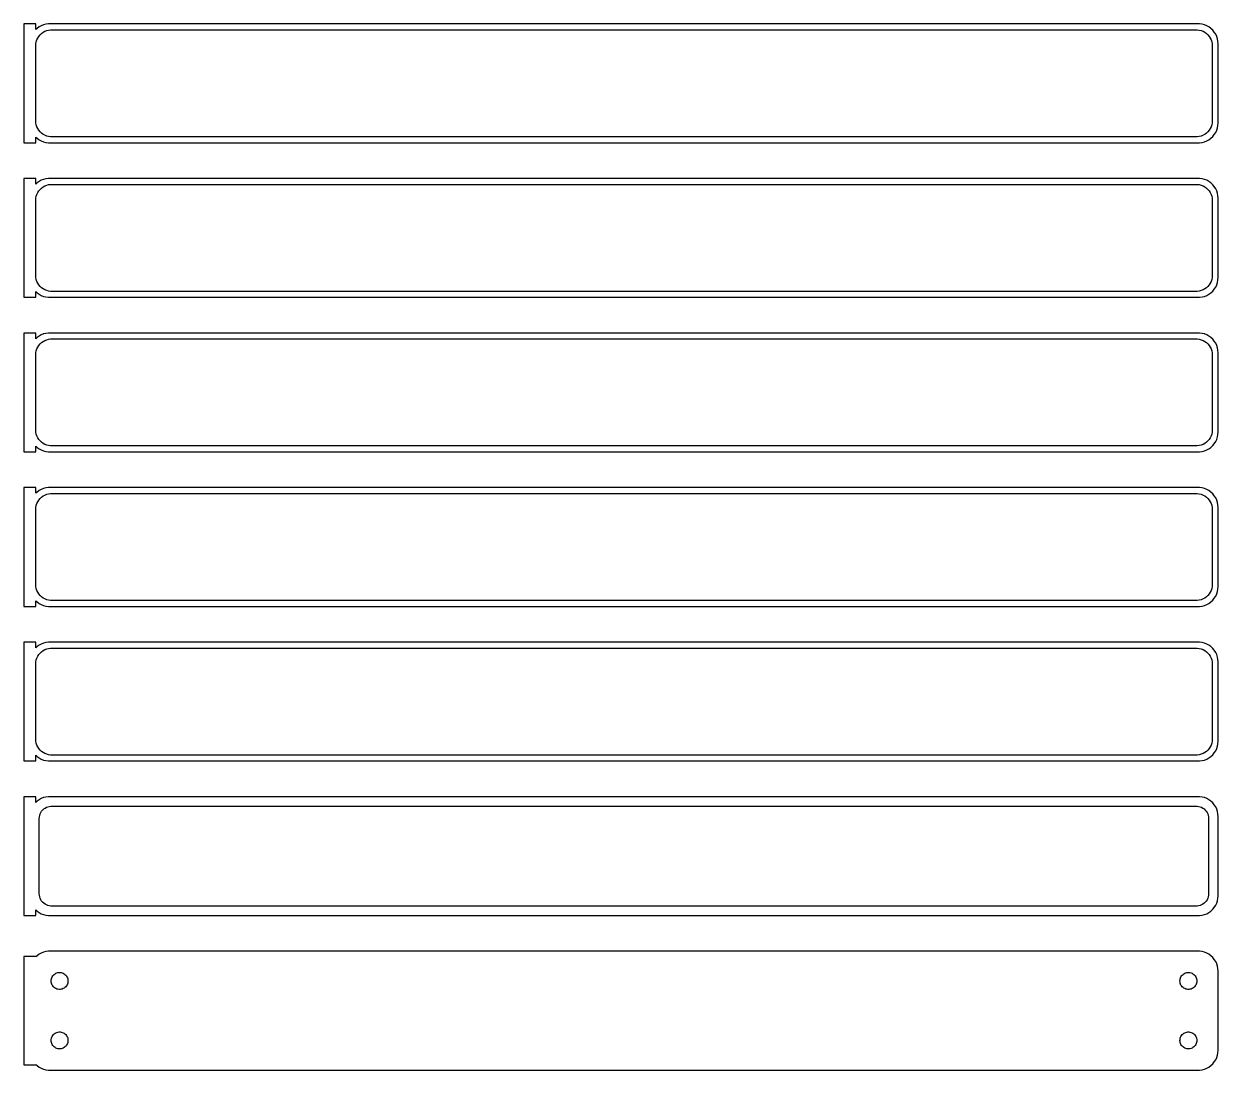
# Model space of a CAD drawing. Header units: metres. Extents: x -152 to 150, y 570 to 1146.
# Drawn here: x -151.5 to 150, y 570 to 834 of the extents above; entities that cross this region are included whole.
import ezdxf

# ---------------------------------------------------------------- set-up
doc = ezdxf.new("R2010")
doc.units = ezdxf.units.M

msp = doc.modelspace()

# ---------------------------------------------------------------- linework, layer by layer
for p, q in [((-148.5, 833.99), (-151.5, 833.99)), ((-151.5, 833.99), (-151.5, 804.01)), ((-148.5, 832.559), (-148.5, 833.99)), ((-148.187, 832.853), (-148.5, 832.559)), ((-147.679, 833.222), (-148.187, 832.853)), ((-147.129, 833.524), (-147.679, 833.222)), ((-146.545, 833.755), (-147.129, 833.524)), ((-145.937, 833.911), (-146.545, 833.755)), ((-146.203, 832.119), (-145.736, 832.304)), ((-145.314, 833.99), (-145.937, 833.911)), ((-145.736, 832.304), (-145.25, 832.429)), ((145.314, 833.99), (-145.314, 833.99)), ((-145.25, 832.429), (-144.751, 832.492)), ((-144.751, 832.492), (144.751, 832.492)), ((144.751, 832.492), (145.25, 832.429)), ((145.25, 832.429), (145.736, 832.304)), ((145.937, 833.911), (145.314, 833.99)), ((145.736, 832.304), (146.203, 832.119)), ((146.545, 833.755), (145.937, 833.911)), ((147.129, 833.524), (146.545, 833.755)), ((147.679, 833.222), (147.129, 833.524)), ((148.187, 832.853), (147.679, 833.222)), ((148.645, 832.423), (148.187, 832.853)), ((149.045, 831.939), (148.645, 832.423)), ((-148.468, 829.001), (-148.374, 829.495)), ((-148.374, 829.495), (-148.219, 829.972)), ((-148.219, 829.972), (-148.005, 830.427)), ((-148.005, 830.427), (-147.736, 830.851)), ((-147.736, 830.851), (-147.416, 831.238)), ((-147.416, 831.238), (-147.05, 831.582)), ((-147.05, 831.582), (-146.643, 831.877)), ((-146.643, 831.877), (-146.203, 832.119)), ((146.203, 832.119), (146.643, 831.877)), ((146.643, 831.877), (147.05, 831.582)), ((147.05, 831.582), (147.416, 831.238)), ((147.416, 831.238), (147.736, 830.851)), ((147.736, 830.851), (148.005, 830.427)), ((148.005, 830.427), (148.219, 829.972)), ((148.219, 829.972), (148.374, 829.495)), ((148.374, 829.495), (148.468, 829.001)), ((149.382, 831.409), (149.045, 831.939)), ((149.649, 830.841), (149.382, 831.409)), ((149.843, 830.243), (149.649, 830.841)), ((149.961, 829.627), (149.843, 830.243)), ((150, 829), (149.961, 829.627)), ((-148.5, 828.5), (-148.468, 829.001)), ((-148.5, 809.5), (-148.5, 828.5)), ((148.468, 829.001), (148.5, 828.5)), ((148.5, 828.5), (148.5, 809.5)), ((150, 809), (150, 829)), ((-148.468, 808.999), (-148.5, 809.5)), ((-148.374, 808.505), (-148.468, 808.999)), ((-148.219, 808.028), (-148.374, 808.505)), ((-148.005, 807.573), (-148.219, 808.028)), ((148.219, 808.028), (148.005, 807.573)), ((148.374, 808.505), (148.219, 808.028)), ((148.468, 808.999), (148.374, 808.505)), ((148.5, 809.5), (148.468, 808.999)), ((149.843, 807.757), (149.961, 808.373)), ((149.961, 808.373), (150, 809)), ((-148.5, 805.441), (-148.187, 805.147)), ((-148.5, 804.01), (-148.5, 805.441)), ((-148.187, 805.147), (-147.679, 804.778)), ((-147.736, 807.149), (-148.005, 807.573)), ((-147.416, 806.762), (-147.736, 807.149)), ((-147.05, 806.418), (-147.416, 806.762)), ((-146.643, 806.123), (-147.05, 806.418)), ((-146.203, 805.881), (-146.643, 806.123)), ((-145.736, 805.696), (-146.203, 805.881)), ((-145.25, 805.571), (-145.736, 805.696)), ((-144.751, 805.508), (-145.25, 805.571)), ((144.751, 805.508), (-144.751, 805.508)), ((145.25, 805.571), (144.751, 805.508)), ((145.736, 805.696), (145.25, 805.571)), ((146.203, 805.881), (145.736, 805.696)), ((146.643, 806.123), (146.203, 805.881)), ((147.05, 806.418), (146.643, 806.123)), ((147.416, 806.762), (147.05, 806.418)), ((147.736, 807.149), (147.416, 806.762)), ((147.679, 804.778), (148.187, 805.147)), ((148.005, 807.573), (147.736, 807.149)), ((148.187, 805.147), (148.645, 805.577)), ((148.645, 805.577), (149.045, 806.061)), ((149.045, 806.061), (149.382, 806.591)), ((149.382, 806.591), (149.649, 807.159)), ((149.649, 807.159), (149.843, 807.757)), ((-151.5, 804.01), (-148.5, 804.01)), ((-147.679, 804.778), (-147.129, 804.476)), ((-147.129, 804.476), (-146.545, 804.245)), ((-146.545, 804.245), (-145.937, 804.089)), ((-145.937, 804.089), (-145.314, 804.01)), ((-145.314, 804.01), (145.314, 804.01)), ((145.314, 804.01), (145.937, 804.089)), ((145.937, 804.089), (146.545, 804.245)), ((146.545, 804.245), (147.129, 804.476)), ((147.129, 804.476), (147.679, 804.778)), ((-148.5, 794.99), (-151.5, 794.99)), ((-151.5, 794.99), (-151.5, 765.01)), ((-148.5, 793.559), (-148.5, 794.99)), ((-148.187, 793.853), (-148.5, 793.559)), ((-147.679, 794.222), (-148.187, 793.853)), ((-147.129, 794.524), (-147.679, 794.222)), ((-146.545, 794.755), (-147.129, 794.524)), ((-146.643, 792.877), (-146.203, 793.119)), ((-145.937, 794.911), (-146.545, 794.755)), ((-146.203, 793.119), (-145.736, 793.304)), ((-145.314, 794.99), (-145.937, 794.911)), ((-145.736, 793.304), (-145.25, 793.429)), ((145.314, 794.99), (-145.314, 794.99)), ((-145.25, 793.429), (-144.751, 793.492)), ((-144.751, 793.492), (144.751, 793.492)), ((144.751, 793.492), (145.25, 793.429)), ((145.25, 793.429), (145.736, 793.304)), ((145.937, 794.911), (145.314, 794.99)), ((145.736, 793.304), (146.203, 793.119)), ((146.545, 794.755), (145.937, 794.911)), ((146.203, 793.119), (146.643, 792.877)), ((147.129, 794.524), (146.545, 794.755)), ((147.679, 794.222), (147.129, 794.524)), ((148.187, 793.853), (147.679, 794.222)), ((148.645, 793.423), (148.187, 793.853)), ((149.045, 792.939), (148.645, 793.423)), ((-148.5, 789.5), (-148.468, 790.001)), ((-148.468, 790.001), (-148.374, 790.495)), ((-148.374, 790.495), (-148.219, 790.972)), ((-148.219, 790.972), (-148.005, 791.427)), ((-148.005, 791.427), (-147.736, 791.851)), ((-147.736, 791.851), (-147.416, 792.238)), ((-147.416, 792.238), (-147.05, 792.582)), ((-147.05, 792.582), (-146.643, 792.877)), ((146.643, 792.877), (147.05, 792.582)), ((147.05, 792.582), (147.416, 792.238)), ((147.416, 792.238), (147.736, 791.851)), ((147.736, 791.851), (148.005, 791.427)), ((148.005, 791.427), (148.219, 790.972)), ((148.219, 790.972), (148.374, 790.495)), ((148.374, 790.495), (148.468, 790.001)), ((148.468, 790.001), (148.5, 789.5)), ((149.382, 792.409), (149.045, 792.939)), ((149.649, 791.841), (149.382, 792.409)), ((149.843, 791.243), (149.649, 791.841)), ((149.961, 790.627), (149.843, 791.243)), ((150, 790), (149.961, 790.627)), ((150, 770), (150, 790)), ((-148.5, 770.5), (-148.5, 789.5)), ((148.5, 789.5), (148.5, 770.5)), ((-148.468, 769.999), (-148.5, 770.5)), ((-148.374, 769.505), (-148.468, 769.999)), ((-148.219, 769.028), (-148.374, 769.505)), ((-148.005, 768.573), (-148.219, 769.028)), ((148.219, 769.028), (148.005, 768.573)), ((148.374, 769.505), (148.219, 769.028)), ((148.468, 769.999), (148.374, 769.505)), ((148.5, 770.5), (148.468, 769.999)), ((149.843, 768.757), (149.961, 769.373)), ((149.961, 769.373), (150, 770)), ((-148.5, 766.441), (-148.187, 766.147)), ((-148.5, 765.01), (-148.5, 766.441)), ((-148.187, 766.147), (-147.679, 765.778)), ((-147.736, 768.149), (-148.005, 768.573)), ((-147.416, 767.762), (-147.736, 768.149)), ((-147.05, 767.418), (-147.416, 767.762)), ((-146.643, 767.123), (-147.05, 767.418)), ((-146.203, 766.881), (-146.643, 767.123)), ((-145.736, 766.696), (-146.203, 766.881)), ((-145.25, 766.571), (-145.736, 766.696)), ((-144.751, 766.508), (-145.25, 766.571)), ((144.751, 766.508), (-144.751, 766.508)), ((145.25, 766.571), (144.751, 766.508)), ((145.736, 766.696), (145.25, 766.571)), ((146.203, 766.881), (145.736, 766.696)), ((146.643, 767.123), (146.203, 766.881)), ((147.05, 767.418), (146.643, 767.123)), ((147.416, 767.762), (147.05, 767.418)), ((147.736, 768.149), (147.416, 767.762)), ((147.679, 765.778), (148.187, 766.147)), ((148.005, 768.573), (147.736, 768.149)), ((148.187, 766.147), (148.645, 766.577)), ((148.645, 766.577), (149.045, 767.061)), ((149.045, 767.061), (149.382, 767.591)), ((149.382, 767.591), (149.649, 768.159)), ((149.649, 768.159), (149.843, 768.757)), ((-151.5, 765.01), (-148.5, 765.01)), ((-147.679, 765.778), (-147.129, 765.476)), ((-147.129, 765.476), (-146.545, 765.245)), ((-146.545, 765.245), (-145.937, 765.089)), ((-145.937, 765.089), (-145.314, 765.01)), ((-145.314, 765.01), (145.314, 765.01)), ((145.314, 765.01), (145.937, 765.089)), ((145.937, 765.089), (146.545, 765.245)), ((146.545, 765.245), (147.129, 765.476)), ((147.129, 765.476), (147.679, 765.778)), ((-148.5, 755.99), (-151.5, 755.99)), ((-151.5, 755.99), (-151.5, 726.01)), ((-148.5, 754.559), (-148.5, 755.99)), ((-148.187, 754.853), (-148.5, 754.559)), ((-147.679, 755.222), (-148.187, 754.853)), ((-147.129, 755.524), (-147.679, 755.222)), ((-146.545, 755.755), (-147.129, 755.524)), ((-147.05, 753.582), (-146.643, 753.877)), ((-146.643, 753.877), (-146.203, 754.119)), ((-145.937, 755.911), (-146.545, 755.755)), ((-146.203, 754.119), (-145.736, 754.304)), ((-145.314, 755.99), (-145.937, 755.911)), ((-145.736, 754.304), (-145.25, 754.429)), ((145.314, 755.99), (-145.314, 755.99)), ((-145.25, 754.429), (-144.751, 754.492)), ((-144.751, 754.492), (144.751, 754.492)), ((144.751, 754.492), (145.25, 754.429)), ((145.25, 754.429), (145.736, 754.304)), ((145.937, 755.911), (145.314, 755.99)), ((145.736, 754.304), (146.203, 754.119)), ((146.545, 755.755), (145.937, 755.911)), ((146.203, 754.119), (146.643, 753.877)), ((147.129, 755.524), (146.545, 755.755)), ((146.643, 753.877), (147.05, 753.582)), ((147.679, 755.222), (147.129, 755.524)), ((148.187, 754.853), (147.679, 755.222)), ((148.645, 754.423), (148.187, 754.853)), ((149.045, 753.939), (148.645, 754.423)), ((149.382, 753.409), (149.045, 753.939)), ((-148.5, 750.5), (-148.468, 751.001)), ((-148.468, 751.001), (-148.374, 751.495)), ((-148.374, 751.495), (-148.219, 751.972)), ((-148.219, 751.972), (-148.005, 752.427)), ((-148.005, 752.427), (-147.736, 752.851)), ((-147.736, 752.851), (-147.416, 753.238)), ((-147.416, 753.238), (-147.05, 753.582)), ((147.05, 753.582), (147.416, 753.238)), ((147.416, 753.238), (147.736, 752.851)), ((147.736, 752.851), (148.005, 752.427)), ((148.005, 752.427), (148.219, 751.972)), ((148.219, 751.972), (148.374, 751.495)), ((148.374, 751.495), (148.468, 751.001)), ((148.468, 751.001), (148.5, 750.5)), ((149.649, 752.841), (149.382, 753.409)), ((149.843, 752.243), (149.649, 752.841)), ((149.961, 751.627), (149.843, 752.243)), ((150, 751), (149.961, 751.627)), ((150, 731), (150, 751)), ((-148.5, 731.5), (-148.5, 750.5)), ((148.5, 750.5), (148.5, 731.5)), ((-148.468, 730.999), (-148.5, 731.5)), ((-148.374, 730.505), (-148.468, 730.999)), ((-148.219, 730.028), (-148.374, 730.505)), ((-148.005, 729.573), (-148.219, 730.028)), ((148.219, 730.028), (148.005, 729.573)), ((148.374, 730.505), (148.219, 730.028)), ((148.468, 730.999), (148.374, 730.505)), ((148.5, 731.5), (148.468, 730.999)), ((149.649, 729.159), (149.843, 729.757)), ((149.843, 729.757), (149.961, 730.373)), ((149.961, 730.373), (150, 731)), ((-148.5, 727.441), (-148.187, 727.147)), ((-148.5, 726.01), (-148.5, 727.441)), ((-148.187, 727.147), (-147.679, 726.778)), ((-147.736, 729.149), (-148.005, 729.573)), ((-147.416, 728.762), (-147.736, 729.149)), ((-147.679, 726.778), (-147.129, 726.476)), ((-147.05, 728.418), (-147.416, 728.762)), ((-146.643, 728.123), (-147.05, 728.418)), ((-146.203, 727.881), (-146.643, 728.123)), ((-145.736, 727.696), (-146.203, 727.881)), ((-145.25, 727.571), (-145.736, 727.696)), ((-144.751, 727.508), (-145.25, 727.571)), ((144.751, 727.508), (-144.751, 727.508)), ((145.25, 727.571), (144.751, 727.508)), ((145.736, 727.696), (145.25, 727.571)), ((146.203, 727.881), (145.736, 727.696)), ((146.643, 728.123), (146.203, 727.881)), ((147.05, 728.418), (146.643, 728.123)), ((147.416, 728.762), (147.05, 728.418)), ((147.129, 726.476), (147.679, 726.778)), ((147.736, 729.149), (147.416, 728.762)), ((147.679, 726.778), (148.187, 727.147)), ((148.005, 729.573), (147.736, 729.149)), ((148.187, 727.147), (148.645, 727.577)), ((148.645, 727.577), (149.045, 728.061)), ((149.045, 728.061), (149.382, 728.591)), ((149.382, 728.591), (149.649, 729.159)), ((-151.5, 726.01), (-148.5, 726.01)), ((-147.129, 726.476), (-146.545, 726.245)), ((-146.545, 726.245), (-145.937, 726.089)), ((-145.937, 726.089), (-145.314, 726.01)), ((-145.314, 726.01), (145.314, 726.01)), ((145.314, 726.01), (145.937, 726.089)), ((145.937, 726.089), (146.545, 726.245)), ((146.545, 726.245), (147.129, 726.476)), ((-148.5, 716.99), (-151.5, 716.99)), ((-151.5, 716.99), (-151.5, 687.01)), ((-148.5, 715.559), (-148.5, 716.99)), ((-148.187, 715.853), (-148.5, 715.559)), ((-147.679, 716.222), (-148.187, 715.853)), ((-147.129, 716.524), (-147.679, 716.222)), ((-147.416, 714.238), (-147.05, 714.582)), ((-146.545, 716.755), (-147.129, 716.524)), ((-147.05, 714.582), (-146.643, 714.877)), ((-146.643, 714.877), (-146.203, 715.119)), ((-145.937, 716.911), (-146.545, 716.755)), ((-146.203, 715.119), (-145.736, 715.304)), ((-145.314, 716.99), (-145.937, 716.911)), ((-145.736, 715.304), (-145.25, 715.429)), ((145.314, 716.99), (-145.314, 716.99)), ((-145.25, 715.429), (-144.751, 715.492)), ((-144.751, 715.492), (144.751, 715.492)), ((144.751, 715.492), (145.25, 715.429)), ((145.25, 715.429), (145.736, 715.304)), ((145.937, 716.911), (145.314, 716.99)), ((145.736, 715.304), (146.203, 715.119)), ((146.545, 716.755), (145.937, 716.911)), ((146.203, 715.119), (146.643, 714.877)), ((147.129, 716.524), (146.545, 716.755)), ((146.643, 714.877), (147.05, 714.582)), ((147.05, 714.582), (147.416, 714.238)), ((147.679, 716.222), (147.129, 716.524)), ((148.187, 715.853), (147.679, 716.222)), ((148.645, 715.423), (148.187, 715.853)), ((149.045, 714.939), (148.645, 715.423)), ((149.382, 714.409), (149.045, 714.939)), ((-148.5, 711.5), (-148.468, 712.001)), ((-148.468, 712.001), (-148.374, 712.495)), ((-148.374, 712.495), (-148.219, 712.972)), ((-148.219, 712.972), (-148.005, 713.427)), ((-148.005, 713.427), (-147.736, 713.851)), ((-147.736, 713.851), (-147.416, 714.238)), ((147.416, 714.238), (147.736, 713.851)), ((147.736, 713.851), (148.005, 713.427)), ((148.005, 713.427), (148.219, 712.972)), ((148.219, 712.972), (148.374, 712.495)), ((148.374, 712.495), (148.468, 712.001)), ((148.468, 712.001), (148.5, 711.5)), ((149.649, 713.841), (149.382, 714.409)), ((149.843, 713.243), (149.649, 713.841)), ((149.961, 712.627), (149.843, 713.243)), ((150, 712), (149.961, 712.627)), ((150, 692), (150, 712)), ((-148.5, 692.5), (-148.5, 711.5)), ((148.5, 711.5), (148.5, 692.5)), ((-148.468, 691.999), (-148.5, 692.5)), ((-148.374, 691.505), (-148.468, 691.999)), ((-148.219, 691.028), (-148.374, 691.505)), ((-148.005, 690.573), (-148.219, 691.028)), ((-147.736, 690.149), (-148.005, 690.573)), ((148.005, 690.573), (147.736, 690.149)), ((148.219, 691.028), (148.005, 690.573)), ((148.374, 691.505), (148.219, 691.028)), ((148.468, 691.999), (148.374, 691.505)), ((148.5, 692.5), (148.468, 691.999)), ((149.649, 690.159), (149.843, 690.757)), ((149.843, 690.757), (149.961, 691.373)), ((149.961, 691.373), (150, 692)), ((-148.5, 688.441), (-148.187, 688.147)), ((-148.5, 687.01), (-148.5, 688.441)), ((-148.187, 688.147), (-147.679, 687.778)), ((-147.416, 689.762), (-147.736, 690.149)), ((-147.679, 687.778), (-147.129, 687.476)), ((-147.05, 689.418), (-147.416, 689.762)), ((-147.129, 687.476), (-146.545, 687.245)), ((-146.643, 689.123), (-147.05, 689.418)), ((-146.203, 688.881), (-146.643, 689.123)), ((-145.736, 688.696), (-146.203, 688.881)), ((-145.25, 688.571), (-145.736, 688.696)), ((-144.751, 688.508), (-145.25, 688.571)), ((144.751, 688.508), (-144.751, 688.508)), ((145.25, 688.571), (144.751, 688.508)), ((145.736, 688.696), (145.25, 688.571)), ((146.203, 688.881), (145.736, 688.696)), ((146.643, 689.123), (146.203, 688.881)), ((146.545, 687.245), (147.129, 687.476)), ((147.05, 689.418), (146.643, 689.123)), ((147.416, 689.762), (147.05, 689.418)), ((147.129, 687.476), (147.679, 687.778)), ((147.736, 690.149), (147.416, 689.762)), ((147.679, 687.778), (148.187, 688.147)), ((148.187, 688.147), (148.645, 688.577)), ((148.645, 688.577), (149.045, 689.061)), ((149.045, 689.061), (149.382, 689.591)), ((149.382, 689.591), (149.649, 690.159)), ((-151.5, 687.01), (-148.5, 687.01)), ((-146.545, 687.245), (-145.937, 687.089)), ((-145.937, 687.089), (-145.314, 687.01)), ((-145.314, 687.01), (145.314, 687.01)), ((145.314, 687.01), (145.937, 687.089)), ((145.937, 687.089), (146.545, 687.245)), ((-148.5, 677.99), (-151.5, 677.99)), ((-151.5, 677.99), (-151.5, 648.01)), ((-148.5, 676.559), (-148.5, 677.99)), ((-148.187, 676.853), (-148.5, 676.559)), ((-147.679, 677.222), (-148.187, 676.853)), ((-147.129, 677.524), (-147.679, 677.222)), ((-147.416, 675.238), (-147.05, 675.582)), ((-146.545, 677.755), (-147.129, 677.524)), ((-147.05, 675.582), (-146.643, 675.877)), ((-146.643, 675.877), (-146.203, 676.119)), ((-145.937, 677.911), (-146.545, 677.755)), ((-146.203, 676.119), (-145.736, 676.304)), ((-145.314, 677.99), (-145.937, 677.911)), ((-145.736, 676.304), (-145.25, 676.429)), ((145.314, 677.99), (-145.314, 677.99)), ((-145.25, 676.429), (-144.751, 676.492)), ((-144.751, 676.492), (144.751, 676.492)), ((144.751, 676.492), (145.25, 676.429)), ((145.25, 676.429), (145.736, 676.304)), ((145.937, 677.911), (145.314, 677.99)), ((145.736, 676.304), (146.203, 676.119)), ((146.545, 677.755), (145.937, 677.911)), ((146.203, 676.119), (146.643, 675.877)), ((147.129, 677.524), (146.545, 677.755)), ((146.643, 675.877), (147.05, 675.582)), ((147.05, 675.582), (147.416, 675.238)), ((147.679, 677.222), (147.129, 677.524)), ((148.187, 676.853), (147.679, 677.222)), ((148.645, 676.423), (148.187, 676.853)), ((149.045, 675.939), (148.645, 676.423)), ((149.382, 675.409), (149.045, 675.939)), ((149.649, 674.841), (149.382, 675.409)), ((-148.5, 672.5), (-148.468, 673.001)), ((-148.5, 653.5), (-148.5, 672.5)), ((-148.468, 673.001), (-148.374, 673.495)), ((-148.374, 673.495), (-148.219, 673.972)), ((-148.219, 673.972), (-148.005, 674.427)), ((-148.005, 674.427), (-147.736, 674.851)), ((-147.736, 674.851), (-147.416, 675.238)), ((147.416, 675.238), (147.736, 674.851)), ((147.736, 674.851), (148.005, 674.427)), ((148.005, 674.427), (148.219, 673.972)), ((148.219, 673.972), (148.374, 673.495)), ((148.374, 673.495), (148.468, 673.001)), ((148.468, 673.001), (148.5, 672.5)), ((148.5, 672.5), (148.5, 653.5)), ((149.843, 674.243), (149.649, 674.841)), ((149.961, 673.627), (149.843, 674.243)), ((150, 673), (149.961, 673.627)), ((150, 653), (150, 673)), ((-148.468, 652.999), (-148.5, 653.5)), ((-148.374, 652.505), (-148.468, 652.999)), ((-148.219, 652.028), (-148.374, 652.505)), ((-148.005, 651.573), (-148.219, 652.028)), ((-147.736, 651.149), (-148.005, 651.573)), ((148.005, 651.573), (147.736, 651.149)), ((148.219, 652.028), (148.005, 651.573)), ((148.374, 652.505), (148.219, 652.028)), ((148.468, 652.999), (148.374, 652.505)), ((148.5, 653.5), (148.468, 652.999)), ((149.649, 651.159), (149.843, 651.757)), ((149.843, 651.757), (149.961, 652.373)), ((149.961, 652.373), (150, 653)), ((-148.5, 649.441), (-148.187, 649.147)), ((-148.5, 648.01), (-148.5, 649.441)), ((-148.187, 649.147), (-147.679, 648.778)), ((-147.416, 650.762), (-147.736, 651.149)), ((-147.679, 648.778), (-147.129, 648.476)), ((-147.05, 650.418), (-147.416, 650.762)), ((-147.129, 648.476), (-146.545, 648.245)), ((-146.643, 650.123), (-147.05, 650.418)), ((-146.203, 649.881), (-146.643, 650.123)), ((-146.545, 648.245), (-145.937, 648.089)), ((-145.736, 649.696), (-146.203, 649.881)), ((-145.25, 649.571), (-145.736, 649.696)), ((-144.751, 649.508), (-145.25, 649.571)), ((144.751, 649.508), (-144.751, 649.508)), ((145.25, 649.571), (144.751, 649.508)), ((145.736, 649.696), (145.25, 649.571)), ((146.203, 649.881), (145.736, 649.696)), ((145.937, 648.089), (146.545, 648.245)), ((146.643, 650.123), (146.203, 649.881)), ((146.545, 648.245), (147.129, 648.476)), ((147.05, 650.418), (146.643, 650.123)), ((147.416, 650.762), (147.05, 650.418)), ((147.129, 648.476), (147.679, 648.778)), ((147.736, 651.149), (147.416, 650.762)), ((147.679, 648.778), (148.187, 649.147)), ((148.187, 649.147), (148.645, 649.577)), ((148.645, 649.577), (149.045, 650.061)), ((149.045, 650.061), (149.382, 650.591)), ((149.382, 650.591), (149.649, 651.159)), ((-151.5, 648.01), (-148.5, 648.01)), ((-145.937, 648.089), (-145.314, 648.01)), ((-145.314, 648.01), (145.314, 648.01)), ((145.314, 648.01), (145.937, 648.089)), ((-148.5, 638.979), (-151.5, 638.979)), ((-151.5, 638.979), (-151.5, 609.021)), ((-148.5, 637.559), (-148.5, 638.979)), ((-148.187, 637.853), (-148.5, 637.559)), ((-147.679, 638.222), (-148.187, 637.853)), ((-147.129, 638.524), (-147.679, 638.222)), ((-146.545, 638.755), (-147.129, 638.524)), ((-145.937, 638.911), (-146.545, 638.755)), ((-146.168, 636.128), (-145.825, 636.317)), ((-145.314, 638.99), (-145.937, 638.911)), ((-145.825, 636.317), (-145.462, 636.461)), ((-145.462, 636.461), (-145.083, 636.558)), ((145.314, 638.99), (-145.314, 638.99)), ((-145.083, 636.558), (-144.695, 636.607)), ((-144.695, 636.607), (144.695, 636.607)), ((144.695, 636.607), (145.083, 636.558)), ((145.083, 636.558), (145.462, 636.461)), ((145.937, 638.911), (145.314, 638.99)), ((145.462, 636.461), (145.825, 636.317)), ((145.825, 636.317), (146.168, 636.128)), ((146.545, 638.755), (145.937, 638.911)), ((147.129, 638.524), (146.545, 638.755)), ((147.679, 638.222), (147.129, 638.524)), ((148.187, 637.853), (147.679, 638.222)), ((148.645, 637.423), (148.187, 637.853)), ((149.045, 636.939), (148.645, 637.423)), ((149.382, 636.409), (149.045, 636.939)), ((149.649, 635.841), (149.382, 636.409)), ((-147.613, 633.5), (-147.588, 633.89)), ((-147.613, 614.5), (-147.613, 633.5)), ((-147.588, 633.89), (-147.515, 634.274)), ((-147.515, 634.274), (-147.394, 634.646)), ((-147.394, 634.646), (-147.228, 635)), ((-147.228, 635), (-147.018, 635.33)), ((-147.018, 635.33), (-146.769, 635.631)), ((-146.769, 635.631), (-146.484, 635.899)), ((-146.484, 635.899), (-146.168, 636.128)), ((146.168, 636.128), (146.484, 635.899)), ((146.484, 635.899), (146.769, 635.631)), ((146.769, 635.631), (147.018, 635.33)), ((147.018, 635.33), (147.228, 635)), ((147.228, 635), (147.394, 634.646)), ((147.394, 634.646), (147.515, 634.274)), ((147.515, 634.274), (147.588, 633.89)), ((147.588, 633.89), (147.613, 633.5)), ((147.613, 633.5), (147.613, 614.5)), ((149.843, 635.243), (149.649, 635.841)), ((149.961, 634.627), (149.843, 635.243)), ((150, 634), (149.961, 634.627)), ((150, 614), (150, 634)), ((-147.588, 614.11), (-147.613, 614.5)), ((-147.515, 613.726), (-147.588, 614.11)), ((-147.394, 613.354), (-147.515, 613.726)), ((-147.228, 613), (-147.394, 613.354)), ((-147.018, 612.67), (-147.228, 613)), ((-146.769, 612.369), (-147.018, 612.67)), ((-146.484, 612.101), (-146.769, 612.369)), ((-146.168, 611.872), (-146.484, 612.101)), ((146.484, 612.101), (146.168, 611.872)), ((146.769, 612.369), (146.484, 612.101)), ((147.018, 612.67), (146.769, 612.369)), ((147.228, 613), (147.018, 612.67)), ((147.394, 613.354), (147.228, 613)), ((147.515, 613.726), (147.394, 613.354)), ((147.588, 614.11), (147.515, 613.726)), ((147.613, 614.5), (147.588, 614.11)), ((149.382, 611.591), (149.649, 612.159)), ((149.649, 612.159), (149.843, 612.757)), ((149.843, 612.757), (149.961, 613.373)), ((149.961, 613.373), (150, 614)), ((-148.5, 609.021), (-148.5, 610.441)), ((-148.5, 610.441), (-148.187, 610.147)), ((-148.187, 610.147), (-147.679, 609.778)), ((-147.679, 609.778), (-147.129, 609.476)), ((-147.129, 609.476), (-146.545, 609.245)), ((-146.545, 609.245), (-145.937, 609.089)), ((-145.825, 611.683), (-146.168, 611.872)), ((-145.937, 609.089), (-145.314, 609.01)), ((-145.462, 611.539), (-145.825, 611.683)), ((-145.083, 611.442), (-145.462, 611.539)), ((-144.695, 611.393), (-145.083, 611.442)), ((144.695, 611.393), (-144.695, 611.393)), ((145.083, 611.442), (144.695, 611.393)), ((145.462, 611.539), (145.083, 611.442)), ((145.314, 609.01), (145.937, 609.089)), ((145.825, 611.683), (145.462, 611.539)), ((146.168, 611.872), (145.825, 611.683)), ((145.937, 609.089), (146.545, 609.245)), ((146.545, 609.245), (147.129, 609.476)), ((147.129, 609.476), (147.679, 609.778)), ((147.679, 609.778), (148.187, 610.147)), ((148.187, 610.147), (148.645, 610.577)), ((148.645, 610.577), (149.045, 611.061)), ((149.045, 611.061), (149.382, 611.591)), ((-151.5, 609.021), (-148.5, 609.021)), ((-145.314, 609.01), (145.314, 609.01)), ((-145.314, 599.99), (-145.937, 599.911)), ((145.314, 599.99), (-145.314, 599.99)), ((145.937, 599.911), (145.314, 599.99)), ((-148.5, 598.653), (-151.5, 598.653)), ((-151.5, 598.653), (-151.5, 571.347)), ((-148.187, 598.853), (-148.5, 598.559)), ((-148.5, 598.559), (-148.5, 598.653)), ((-147.679, 599.222), (-148.187, 598.853)), ((-147.129, 599.524), (-147.679, 599.222)), ((-146.545, 599.755), (-147.129, 599.524)), ((-145.937, 599.911), (-146.545, 599.755)), ((146.545, 599.755), (145.937, 599.911)), ((147.129, 599.524), (146.545, 599.755)), ((147.679, 599.222), (147.129, 599.524)), ((148.187, 598.853), (147.679, 599.222)), ((148.645, 598.423), (148.187, 598.853)), ((149.045, 597.939), (148.645, 598.423)), ((149.382, 597.409), (149.045, 597.939)), ((149.649, 596.841), (149.382, 597.409)), ((-144.227, 593.755), (-144.057, 593.962)), ((-144.057, 593.962), (-143.861, 594.145)), ((-143.861, 594.145), (-143.644, 594.303)), ((-143.644, 594.303), (-143.409, 594.432)), ((-143.409, 594.432), (-143.16, 594.531)), ((-143.16, 594.531), (-142.9, 594.597)), ((-142.9, 594.597), (-142.634, 594.631)), ((-142.634, 594.631), (-142.366, 594.631)), ((-142.366, 594.631), (-142.1, 594.597)), ((-142.1, 594.597), (-141.84, 594.531)), ((-141.84, 594.531), (-141.591, 594.432)), ((-141.591, 594.432), (-141.356, 594.303)), ((-141.356, 594.303), (-141.139, 594.145)), ((-141.139, 594.145), (-140.943, 593.962)), ((-140.943, 593.962), (-140.773, 593.755)), ((140.773, 593.755), (140.943, 593.962)), ((140.943, 593.962), (141.139, 594.145)), ((141.139, 594.145), (141.356, 594.303)), ((141.356, 594.303), (141.591, 594.432)), ((141.591, 594.432), (141.84, 594.531)), ((141.84, 594.531), (142.1, 594.597)), ((142.1, 594.597), (142.366, 594.631)), ((142.366, 594.631), (142.634, 594.631)), ((142.634, 594.631), (142.9, 594.597)), ((142.9, 594.597), (143.16, 594.531)), ((143.16, 594.531), (143.409, 594.432)), ((143.409, 594.432), (143.644, 594.303)), ((143.644, 594.303), (143.861, 594.145)), ((143.861, 594.145), (144.057, 593.962)), ((144.057, 593.962), (144.227, 593.755)), ((149.843, 596.243), (149.649, 596.841)), ((149.961, 595.627), (149.843, 596.243)), ((150, 595), (149.961, 595.627)), ((150, 575), (150, 595)), ((-144.635, 592.5), (-144.618, 592.768)), ((-144.618, 592.232), (-144.635, 592.5)), ((-144.618, 592.768), (-144.568, 593.031)), ((-144.568, 591.969), (-144.618, 592.232)), ((-144.568, 593.031), (-144.485, 593.286)), ((-144.485, 591.714), (-144.568, 591.969)), ((-144.485, 593.286), (-144.371, 593.529)), ((-144.371, 591.471), (-144.485, 591.714)), ((-144.371, 593.529), (-144.227, 593.755)), ((-144.227, 591.245), (-144.371, 591.471)), ((-144.057, 591.038), (-144.227, 591.245)), ((-143.861, 590.855), (-144.057, 591.038)), ((-140.943, 591.038), (-141.139, 590.855)), ((-140.773, 591.245), (-140.943, 591.038)), ((-140.773, 593.755), (-140.629, 593.529)), ((-140.629, 591.471), (-140.773, 591.245)), ((-140.629, 593.529), (-140.515, 593.286)), ((-140.515, 591.714), (-140.629, 591.471)), ((-140.515, 593.286), (-140.432, 593.031)), ((-140.432, 591.969), (-140.515, 591.714)), ((-140.432, 593.031), (-140.382, 592.768)), ((-140.382, 592.232), (-140.432, 591.969)), ((-140.382, 592.768), (-140.365, 592.5)), ((-140.365, 592.5), (-140.382, 592.232)), ((140.365, 592.5), (140.382, 592.768)), ((140.382, 592.232), (140.365, 592.5)), ((140.382, 592.768), (140.432, 593.031)), ((140.432, 591.969), (140.382, 592.232)), ((140.432, 593.031), (140.515, 593.286)), ((140.515, 591.714), (140.432, 591.969)), ((140.515, 593.286), (140.629, 593.529)), ((140.629, 591.471), (140.515, 591.714)), ((140.629, 593.529), (140.773, 593.755)), ((140.773, 591.245), (140.629, 591.471)), ((140.943, 591.038), (140.773, 591.245)), ((141.139, 590.855), (140.943, 591.038)), ((144.057, 591.038), (143.861, 590.855)), ((144.227, 591.245), (144.057, 591.038)), ((144.227, 593.755), (144.371, 593.529)), ((144.371, 591.471), (144.227, 591.245)), ((144.371, 593.529), (144.485, 593.286)), ((144.485, 591.714), (144.371, 591.471)), ((144.485, 593.286), (144.568, 593.031)), ((144.568, 591.969), (144.485, 591.714)), ((144.568, 593.031), (144.618, 592.768)), ((144.618, 592.232), (144.568, 591.969)), ((144.618, 592.768), (144.635, 592.5)), ((144.635, 592.5), (144.618, 592.232)), ((-143.644, 590.697), (-143.861, 590.855)), ((-143.409, 590.568), (-143.644, 590.697)), ((-143.16, 590.469), (-143.409, 590.568)), ((-142.9, 590.403), (-143.16, 590.469)), ((-142.634, 590.369), (-142.9, 590.403)), ((-142.366, 590.369), (-142.634, 590.369)), ((-142.1, 590.403), (-142.366, 590.369)), ((-141.84, 590.469), (-142.1, 590.403)), ((-141.591, 590.568), (-141.84, 590.469)), ((-141.356, 590.697), (-141.591, 590.568)), ((-141.139, 590.855), (-141.356, 590.697)), ((141.356, 590.697), (141.139, 590.855)), ((141.591, 590.568), (141.356, 590.697)), ((141.84, 590.469), (141.591, 590.568)), ((142.1, 590.403), (141.84, 590.469)), ((142.366, 590.369), (142.1, 590.403)), ((142.634, 590.369), (142.366, 590.369)), ((142.9, 590.403), (142.634, 590.369)), ((143.16, 590.469), (142.9, 590.403)), ((143.409, 590.568), (143.16, 590.469)), ((143.644, 590.697), (143.409, 590.568)), ((143.861, 590.855), (143.644, 590.697)), ((-144.227, 578.755), (-144.057, 578.962)), ((-144.057, 578.962), (-143.861, 579.145)), ((-143.861, 579.145), (-143.644, 579.303)), ((-143.644, 579.303), (-143.409, 579.432)), ((-143.409, 579.432), (-143.16, 579.531)), ((-143.16, 579.531), (-142.9, 579.597)), ((-142.9, 579.597), (-142.634, 579.631)), ((-142.634, 579.631), (-142.366, 579.631)), ((-142.366, 579.631), (-142.1, 579.597)), ((-142.1, 579.597), (-141.84, 579.531)), ((-141.84, 579.531), (-141.591, 579.432)), ((-141.591, 579.432), (-141.356, 579.303)), ((-141.356, 579.303), (-141.139, 579.145)), ((-141.139, 579.145), (-140.943, 578.962)), ((-140.943, 578.962), (-140.773, 578.755)), ((140.773, 578.755), (140.943, 578.962)), ((140.943, 578.962), (141.139, 579.145)), ((141.139, 579.145), (141.356, 579.303)), ((141.356, 579.303), (141.591, 579.432)), ((141.591, 579.432), (141.84, 579.531)), ((141.84, 579.531), (142.1, 579.597)), ((142.1, 579.597), (142.366, 579.631)), ((142.366, 579.631), (142.634, 579.631)), ((142.634, 579.631), (142.9, 579.597)), ((142.9, 579.597), (143.16, 579.531)), ((143.16, 579.531), (143.409, 579.432)), ((143.409, 579.432), (143.644, 579.303)), ((143.644, 579.303), (143.861, 579.145)), ((143.861, 579.145), (144.057, 578.962)), ((144.057, 578.962), (144.227, 578.755)), ((-144.635, 577.5), (-144.618, 577.768)), ((-144.618, 577.232), (-144.635, 577.5)), ((-144.618, 577.768), (-144.568, 578.031)), ((-144.568, 576.969), (-144.618, 577.232)), ((-144.568, 578.031), (-144.485, 578.286)), ((-144.485, 576.714), (-144.568, 576.969)), ((-144.485, 578.286), (-144.371, 578.529)), ((-144.371, 576.471), (-144.485, 576.714)), ((-144.371, 578.529), (-144.227, 578.755)), ((-144.227, 576.245), (-144.371, 576.471)), ((-144.057, 576.038), (-144.227, 576.245)), ((-143.861, 575.855), (-144.057, 576.038)), ((-140.943, 576.038), (-141.139, 575.855)), ((-140.773, 576.245), (-140.943, 576.038)), ((-140.773, 578.755), (-140.629, 578.529)), ((-140.629, 576.471), (-140.773, 576.245)), ((-140.629, 578.529), (-140.515, 578.286)), ((-140.515, 576.714), (-140.629, 576.471)), ((-140.515, 578.286), (-140.432, 578.031)), ((-140.432, 576.969), (-140.515, 576.714)), ((-140.432, 578.031), (-140.382, 577.768)), ((-140.382, 577.232), (-140.432, 576.969)), ((-140.382, 577.768), (-140.365, 577.5)), ((-140.365, 577.5), (-140.382, 577.232)), ((140.365, 577.5), (140.382, 577.768)), ((140.382, 577.232), (140.365, 577.5)), ((140.382, 577.768), (140.432, 578.031)), ((140.432, 576.969), (140.382, 577.232)), ((140.432, 578.031), (140.515, 578.286)), ((140.515, 576.714), (140.432, 576.969)), ((140.515, 578.286), (140.629, 578.529)), ((140.629, 576.471), (140.515, 576.714)), ((140.629, 578.529), (140.773, 578.755)), ((140.773, 576.245), (140.629, 576.471)), ((140.943, 576.038), (140.773, 576.245)), ((141.139, 575.855), (140.943, 576.038)), ((144.057, 576.038), (143.861, 575.855)), ((144.227, 576.245), (144.057, 576.038)), ((144.227, 578.755), (144.371, 578.529)), ((144.371, 576.471), (144.227, 576.245)), ((144.371, 578.529), (144.485, 578.286)), ((144.485, 576.714), (144.371, 576.471)), ((144.485, 578.286), (144.568, 578.031)), ((144.568, 576.969), (144.485, 576.714)), ((144.568, 578.031), (144.618, 577.768)), ((144.618, 577.232), (144.568, 576.969)), ((144.618, 577.768), (144.635, 577.5)), ((144.635, 577.5), (144.618, 577.232)), ((-143.644, 575.697), (-143.861, 575.855)), ((-143.409, 575.568), (-143.644, 575.697)), ((-143.16, 575.469), (-143.409, 575.568)), ((-142.9, 575.403), (-143.16, 575.469)), ((-142.634, 575.369), (-142.9, 575.403)), ((-142.366, 575.369), (-142.634, 575.369)), ((-142.1, 575.403), (-142.366, 575.369)), ((-141.84, 575.469), (-142.1, 575.403)), ((-141.591, 575.568), (-141.84, 575.469)), ((-141.356, 575.697), (-141.591, 575.568)), ((-141.139, 575.855), (-141.356, 575.697)), ((141.356, 575.697), (141.139, 575.855)), ((141.591, 575.568), (141.356, 575.697)), ((141.84, 575.469), (141.591, 575.568)), ((142.1, 575.403), (141.84, 575.469)), ((142.366, 575.369), (142.1, 575.403)), ((142.634, 575.369), (142.366, 575.369)), ((142.9, 575.403), (142.634, 575.369)), ((143.16, 575.469), (142.9, 575.403)), ((143.409, 575.568), (143.16, 575.469)), ((143.644, 575.697), (143.409, 575.568)), ((143.861, 575.855), (143.644, 575.697)), ((149.382, 572.591), (149.649, 573.159)), ((149.649, 573.159), (149.843, 573.757)), ((149.843, 573.757), (149.961, 574.373)), ((149.961, 574.373), (150, 575)), ((-151.5, 571.347), (-148.5, 571.347)), ((-148.5, 571.347), (-148.5, 571.441)), ((-148.5, 571.441), (-148.187, 571.147)), ((-148.187, 571.147), (-147.679, 570.778)), ((-147.679, 570.778), (-147.129, 570.476)), ((-147.129, 570.476), (-146.545, 570.245)), ((-146.545, 570.245), (-145.937, 570.089)), ((-145.937, 570.089), (-145.314, 570.01)), ((-145.314, 570.01), (145.314, 570.01)), ((145.314, 570.01), (145.937, 570.089)), ((145.937, 570.089), (146.545, 570.245)), ((146.545, 570.245), (147.129, 570.476)), ((147.129, 570.476), (147.679, 570.778)), ((147.679, 570.778), (148.187, 571.147)), ((148.187, 571.147), (148.645, 571.577)), ((148.645, 571.577), (149.045, 572.061)), ((149.045, 572.061), (149.382, 572.591))]:
    msp.add_line(p, q)

doc.saveas('drawing.dxf')
